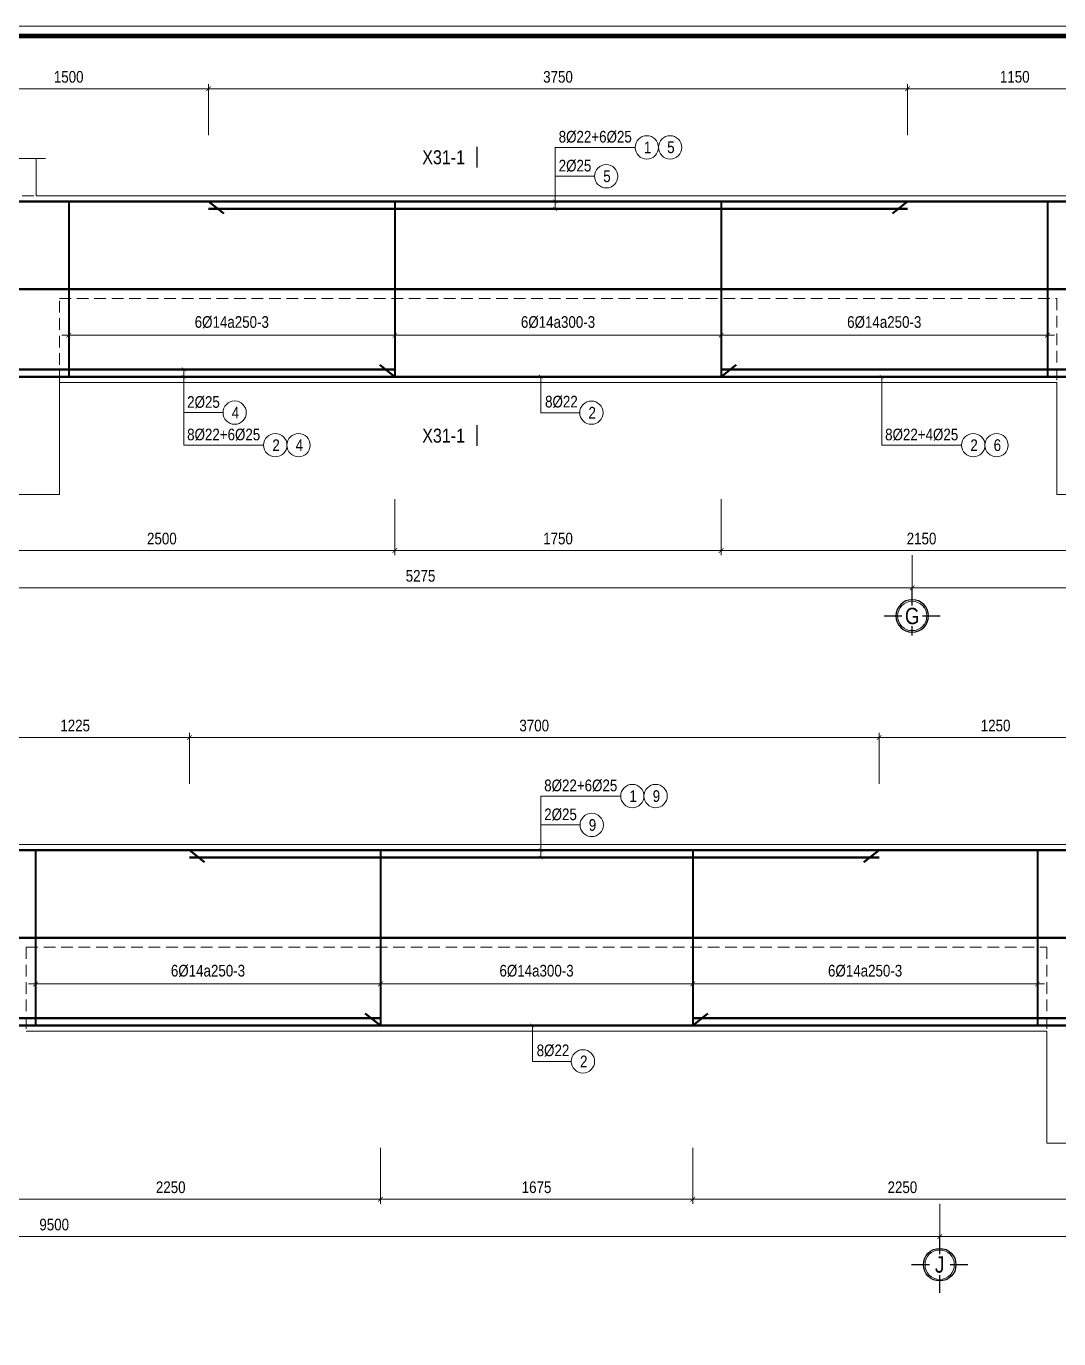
# Model space of a CAD drawing. Header units: millimetres. Extents: x 3014920 to 3563667, y -1638653 to -1356471.
# Drawn here: x 3412746 to 3418285, y -1593352 to -1586316 of the extents above; entities that cross this region are included whole.
import ezdxf
from ezdxf.enums import TextEntityAlignment as Align
from ezdxf.xclip import XClip

# ---------------------------------------------------------------- set-up
doc = ezdxf.new("R2010")
doc.units = ezdxf.units.MM
doc.header["$MEASUREMENT"] = 0
doc.header["$XCLIPFRAME"] = 0
doc.header["$PDMODE"] = 2
doc.linetypes.add('HIDDEN', pattern=[0.375, 0.25, -0.125])
doc.layers.get('0').update_dxf_attribs({"lineweight": 9})
doc.layers.get('Defpoints').update_dxf_attribs({"color": 10, "lineweight": 0})
for name, color, linetype, lineweight in [('2', 2, 'Continuous', 20), ('CDAI', 21, 'Continuous', 40), ('CTHEP', 50, 'Continuous', 50), ('DBAO', 90, 'Continuous', 13), ('DGIONG', 130, 'Continuous', 13), ('KTH', 154, 'Continuous', 9), ('Net khuat', 8, 'HIDDEN', 13), ('TEXT', 7, 'Continuous', 15)]:
    doc.layers.add(name, color=color, linetype=linetype, lineweight=lineweight)
doc.layers.add('8', color=8, linetype='Continuous')
doc.styles.add('HELVECONDENSE', font='VHELVCN_0.TTF')
doc.styles.add('Star-HelCon', font='VHELVCN_0.TTF')
doc.styles.add('TTP-HelCon', font='VHELVCN_0.TTF')
doc.styles.add('VNI-HELVE-CONDENSE', font='VHELVCN_0.TTF')
doc.dimstyles.new('kc-25', dxfattribs={"dimtxt": 62.5, "dimasz": 20, "dimexe": 20, "dimexo": 50, "dimgap": 25, "dimtad": 3, "dimdec": 0, "dimzin": 0, "dimdsep": 46, "dimtxsty": 'VNI-HELVE-CONDENSE', "dimblk": 'DIM', "dimcen": 2.5, "dimclrd": 256, "dimclre": 154, "dimclrt": 7, "dimaunit": 1, "dimadec": 0, "dimazin": 0, "dimtfac": 1, "dimtdec": 0, "dimtix": 1, "dimtmove": 0, "dimatfit": 3, "dimldrblk": 'DOT', "dimfxl": 1, "dimtolj": 1, "dimtzin": 0, "dimarcsym": 0})
doc.dimstyles.new('TTP-25', dxfattribs={"dimscale": 25, "dimtxt": 2.5, "dimasz": 1, "dimexe": 1, "dimexo": 1, "dimgap": 0.09, "dimtad": 0, "dimdec": 4, "dimrnd": 1, "dimzin": 9, "dimdsep": 46, "dimtxsty": 'TTP-HelCon', "dimblk": 'ARCHTICK', "dimcen": 0.09, "dimdle": 1.5, "dimclrd": 256, "dimclre": 256, "dimclrt": 7, "dimadec": 0, "dimazin": 0, "dimtfac": 1, "dimtdec": 4, "dimtmove": 0, "dimatfit": 3, "dimldrblk": 'ARCHTICK', "dimfxl": 1, "dimtvp": 1, "dimtolj": 1, "dimtzin": 0, "dimarcsym": 0})

# ---------------------------------------------------------------- blocks, each defined once
blk = doc.blocks.new('_ArchTick')
at = {"color": 0, "linetype": 'ByBlock', "const_width": 0.15}
blk.add_lwpolyline([(-0.5, -0.5), (0.5, 0.5)], dxfattribs=at)
blk = doc.blocks.new('*D1345')
at = {"layer": 'Defpoints', "color": 0, "transparency": 16777216}
for p in [(18300, -1124), (19975, -1124), (19975, -1321.1)]:
    blk.add_point(p, dxfattribs=at)
at = {"layer": 'KTH', "lineweight": -2, "transparency": 16777216}
for p, q in [((18300, -1149), (18300, -1346.1)), ((19975, -1149), (19975, -1346.1)), ((18262.5, -1321.1), (20012.5, -1321.1))]:
    blk.add_line(p, q, dxfattribs=at)
at = {"layer": 'KTH', "lineweight": -2, "transparency": 16777216, "xscale": 25, "yscale": 25, "zscale": 25, "rotation": 180}
blk.add_blockref('_ArchTick', (18300, -1321.1), dxfattribs=at)
at = {"layer": 'KTH', "lineweight": -2, "transparency": 16777216, "xscale": 25, "yscale": 25, "zscale": 25}
blk.add_blockref('_ArchTick', (19975, -1321.1), dxfattribs=at)
at = {"layer": 'KTH', "color": 7, "transparency": 16777216, "insert": (19137.5, -1251.2), "char_height": 62.5, "attachment_point": 5, "style": 'TTP-HelCon'}
blk.add_mtext('\\A1;6Þ14a300-3', dxfattribs=at)
blk = doc.blocks.new('DIM')
h = blk.add_hatch(color=1)
h.paths.add_polyline_path([(0.49, 0.29, 1), (0.29, 0.49), (-0.19, 0), (0.19, 0)])
h.paths.add_polyline_path([(0.19, 0), (-0.19, 0), (-0.49, -0.29, 1), (-0.29, -0.49)])
at = {"color": 9}
for p, q in [((-0.19, 0), (-1.5, 0)), ((0.19, 0), (1.5, 0))]:
    blk.add_line(p, q, dxfattribs=at)
at = {"color": 1}
for p, q in [((-0.49, -0.29), (0.29, 0.49)), ((-0.29, -0.49), (0.49, 0.29)), ((-0.19, 0), (0.19, 0))]:
    blk.add_line(p, q, dxfattribs=at)
blk.add_arc((-0.39, -0.39), 0.138, 135, 315, dxfattribs=at)
blk = doc.blocks.new('*D1357')
at = {"layer": 'Defpoints', "color": 0, "transparency": 16777216}
for p in [(25, -2174), (2525, -2174), (2525, -2475)]:
    blk.add_point(p, dxfattribs=at)
at = {"layer": 'KTH', "lineweight": -2, "transparency": 16777216}
for p, q in [((25, -2199), (25, -2500)), ((2525, -2199), (2525, -2500)), ((-12.5, -2475), (2562.5, -2475))]:
    blk.add_line(p, q, dxfattribs=at)
at = {"layer": 'KTH', "lineweight": -2, "transparency": 16777216, "xscale": 25, "yscale": 25, "zscale": 25, "rotation": 180}
blk.add_blockref('_ArchTick', (25, -2475), dxfattribs=at)
at = {"layer": 'KTH', "lineweight": -2, "transparency": 16777216, "xscale": 25, "yscale": 25, "zscale": 25}
blk.add_blockref('_ArchTick', (2525, -2475), dxfattribs=at)
at = {"layer": 'KTH', "color": 7, "transparency": 16777216, "insert": (1275, -2411.2), "char_height": 62.5, "attachment_point": 5, "style": 'TTP-HelCon'}
blk.add_mtext('\\A1;2500', dxfattribs=at)
blk = doc.blocks.new('*D1373')
at = {"layer": 'Defpoints', "color": 0, "transparency": 16777216}
for p in [(19975, -2174), (22225, -2174), (22225, -2475)]:
    blk.add_point(p, dxfattribs=at)
at = {"layer": 'KTH', "lineweight": -2, "transparency": 16777216}
for p, q in [((19975, -2199), (19975, -2500)), ((22225, -2199), (22225, -2500)), ((19937.5, -2475), (22262.5, -2475))]:
    blk.add_line(p, q, dxfattribs=at)
at = {"layer": 'KTH', "lineweight": -2, "transparency": 16777216, "xscale": 25, "yscale": 25, "zscale": 25, "rotation": 180}
blk.add_blockref('_ArchTick', (19975, -2475), dxfattribs=at)
at = {"layer": 'KTH', "lineweight": -2, "transparency": 16777216, "xscale": 25, "yscale": 25, "zscale": 25}
blk.add_blockref('_ArchTick', (22225, -2475), dxfattribs=at)
at = {"layer": 'KTH', "color": 7, "transparency": 16777216, "insert": (21100, -2411.2), "char_height": 62.5, "attachment_point": 5, "style": 'TTP-HelCon'}
blk.add_mtext('\\A1;2250', dxfattribs=at)
blk = doc.blocks.new('*D1381')
at = {"layer": 'Defpoints', "color": 0, "transparency": 16777216}
for p in [(21300, -2475), (27500, -2475), (27500, -2675)]:
    blk.add_point(p, dxfattribs=at)
at = {"layer": 'KTH', "lineweight": -2, "transparency": 16777216}
for p, q in [((21300, -2500), (21300, -2700)), ((27500, -2500), (27500, -2700)), ((21262.5, -2675), (27537.5, -2675))]:
    blk.add_line(p, q, dxfattribs=at)
at = {"layer": 'KTH', "lineweight": -2, "transparency": 16777216, "xscale": 25, "yscale": 25, "zscale": 25, "rotation": 180}
blk.add_blockref('_ArchTick', (21300, -2675), dxfattribs=at)
at = {"layer": 'KTH', "lineweight": -2, "transparency": 16777216, "xscale": 25, "yscale": 25, "zscale": 25}
blk.add_blockref('_ArchTick', (27500, -2675), dxfattribs=at)
at = {"layer": 'KTH', "color": 7, "transparency": 16777216, "insert": (24400, -2611.2), "char_height": 62.5, "attachment_point": 5, "style": 'TTP-HelCon'}
blk.add_mtext('\\A1;6200', dxfattribs=at)
blk = doc.blocks.new('dau truc')
blk.add_circle((0, 0), 180)
at = {"layer": '8'}
for p, q in [((0, 127), (0, 345)), ((-127, 0), (-345, 0)), ((0, -345), (0, -127)), ((345, 0), (127, 0))]:
    blk.add_line(p, q, dxfattribs=at)
blk.add_circle((0, 0), 200, dxfattribs=at)
at = {"layer": 'TEXT', "style": 'HELVECONDENSE'}
blk.add_attdef('A', text='', height=233, dxfattribs=at).set_placement((0, 0), align=Align.MIDDLE)
blk = doc.blocks.new('*D1382')
at = {"layer": 'Defpoints', "color": 0, "transparency": 16777216}
for p in [(11800, -2475), (21300, -2475), (11800, -2675)]:
    blk.add_point(p, dxfattribs=at)
at = {"layer": 'KTH', "lineweight": -2, "transparency": 16777216}
for p, q in [((11800, -2500), (11800, -2700)), ((21300, -2500), (21300, -2700)), ((21337.5, -2675), (11762.5, -2675))]:
    blk.add_line(p, q, dxfattribs=at)
at = {"layer": 'KTH', "lineweight": -2, "transparency": 16777216, "xscale": 25, "yscale": 25, "zscale": 25, "rotation": 180}
blk.add_blockref('_ArchTick', (11800, -2675), dxfattribs=at)
at = {"layer": 'KTH', "lineweight": -2, "transparency": 16777216, "xscale": 25, "yscale": 25, "zscale": 25}
blk.add_blockref('_ArchTick', (21300, -2675), dxfattribs=at)
at = {"layer": 'KTH', "color": 7, "transparency": 16777216, "insert": (16550, -2611.2), "char_height": 62.5, "attachment_point": 5, "style": 'TTP-HelCon'}
blk.add_mtext('\\A1;9500', dxfattribs=at)
blk = doc.blocks.new('*D1383')
at = {"layer": 'Defpoints', "color": 0, "transparency": 16777216}
for p in [(5300, -2475), (11800, -2475), (11800, -2675)]:
    blk.add_point(p, dxfattribs=at)
at = {"layer": 'KTH', "lineweight": -2, "transparency": 16777216}
for p, q in [((5300, -2500), (5300, -2700)), ((11800, -2500), (11800, -2700)), ((5262.5, -2675), (11837.5, -2675))]:
    blk.add_line(p, q, dxfattribs=at)
at = {"layer": 'KTH', "lineweight": -2, "transparency": 16777216, "xscale": 25, "yscale": 25, "zscale": 25, "rotation": 180}
blk.add_blockref('_ArchTick', (5300, -2675), dxfattribs=at)
at = {"layer": 'KTH', "lineweight": -2, "transparency": 16777216, "xscale": 25, "yscale": 25, "zscale": 25}
blk.add_blockref('_ArchTick', (11800, -2675), dxfattribs=at)
at = {"layer": 'KTH', "color": 7, "transparency": 16777216, "insert": (8550, -2611.2), "char_height": 62.5, "attachment_point": 5, "style": 'TTP-HelCon'}
blk.add_mtext('\\A1;6500', dxfattribs=at)
blk = doc.blocks.new('*D1384')
at = {"layer": 'Defpoints', "color": 0, "transparency": 16777216}
for p in [(25, -2475), (5300, -2475), (25, -2675)]:
    blk.add_point(p, dxfattribs=at)
at = {"layer": 'KTH', "lineweight": -2, "transparency": 16777216}
for p, q in [((25, -2500), (25, -2700)), ((5300, -2500), (5300, -2700)), ((5337.5, -2675), (-12.5, -2675))]:
    blk.add_line(p, q, dxfattribs=at)
at = {"layer": 'KTH', "lineweight": -2, "transparency": 16777216, "xscale": 25, "yscale": 25, "zscale": 25, "rotation": 180}
blk.add_blockref('_ArchTick', (25, -2675), dxfattribs=at)
at = {"layer": 'KTH', "lineweight": -2, "transparency": 16777216, "xscale": 25, "yscale": 25, "zscale": 25}
blk.add_blockref('_ArchTick', (5300, -2675), dxfattribs=at)
at = {"layer": 'KTH', "color": 7, "transparency": 16777216, "insert": (2662.5, -2611.2), "char_height": 62.5, "attachment_point": 5, "style": 'TTP-HelCon'}
blk.add_mtext('\\A1;5275', dxfattribs=at)
blk = doc.blocks.new('*D1385')
at = {"layer": 'Defpoints', "color": 0, "transparency": 16777216}
for p in [(2525, -2174), (4275, -2174), (2525, -2475)]:
    blk.add_point(p, dxfattribs=at)
at = {"layer": 'KTH', "lineweight": -2, "transparency": 16777216}
for p, q in [((2525, -2199), (2525, -2500)), ((4275, -2199), (4275, -2500)), ((4312.5, -2475), (2487.5, -2475))]:
    blk.add_line(p, q, dxfattribs=at)
at = {"layer": 'KTH', "lineweight": -2, "transparency": 16777216, "xscale": 25, "yscale": 25, "zscale": 25, "rotation": 180}
blk.add_blockref('_ArchTick', (2525, -2475), dxfattribs=at)
at = {"layer": 'KTH', "lineweight": -2, "transparency": 16777216, "xscale": 25, "yscale": 25, "zscale": 25}
blk.add_blockref('_ArchTick', (4275, -2475), dxfattribs=at)
at = {"layer": 'KTH', "color": 7, "transparency": 16777216, "insert": (3400, -2411.2), "char_height": 62.5, "attachment_point": 5, "style": 'TTP-HelCon'}
blk.add_mtext('\\A1;1750', dxfattribs=at)
blk = doc.blocks.new('*D1386')
at = {"layer": 'Defpoints', "color": 0, "transparency": 16777216}
for p in [(4275, -2174), (6425, -2174), (4275, -2475)]:
    blk.add_point(p, dxfattribs=at)
at = {"layer": 'KTH', "lineweight": -2, "transparency": 16777216}
for p, q in [((4275, -2199), (4275, -2500)), ((6425, -2199), (6425, -2500)), ((6462.5, -2475), (4237.5, -2475))]:
    blk.add_line(p, q, dxfattribs=at)
at = {"layer": 'KTH', "lineweight": -2, "transparency": 16777216, "xscale": 25, "yscale": 25, "zscale": 25, "rotation": 180}
blk.add_blockref('_ArchTick', (4275, -2475), dxfattribs=at)
at = {"layer": 'KTH', "lineweight": -2, "transparency": 16777216, "xscale": 25, "yscale": 25, "zscale": 25}
blk.add_blockref('_ArchTick', (6425, -2475), dxfattribs=at)
at = {"layer": 'KTH', "color": 7, "transparency": 16777216, "insert": (5350, -2411.2), "char_height": 62.5, "attachment_point": 5, "style": 'TTP-HelCon'}
blk.add_mtext('\\A1;2150', dxfattribs=at)
blk = doc.blocks.new('*D1391')
at = {"layer": 'Defpoints', "color": 0, "transparency": 16777216}
for p in [(18300, -2174), (19975, -2174), (19975, -2475)]:
    blk.add_point(p, dxfattribs=at)
at = {"layer": 'KTH', "lineweight": -2, "transparency": 16777216}
for p, q in [((18300, -2199), (18300, -2500)), ((19975, -2199), (19975, -2500)), ((18262.5, -2475), (20012.5, -2475))]:
    blk.add_line(p, q, dxfattribs=at)
at = {"layer": 'KTH', "lineweight": -2, "transparency": 16777216, "xscale": 25, "yscale": 25, "zscale": 25, "rotation": 180}
blk.add_blockref('_ArchTick', (18300, -2475), dxfattribs=at)
at = {"layer": 'KTH', "lineweight": -2, "transparency": 16777216, "xscale": 25, "yscale": 25, "zscale": 25}
blk.add_blockref('_ArchTick', (19975, -2475), dxfattribs=at)
at = {"layer": 'KTH', "color": 7, "transparency": 16777216, "insert": (19137.5, -2411.2), "char_height": 62.5, "attachment_point": 5, "style": 'TTP-HelCon'}
blk.add_mtext('\\A1;1675', dxfattribs=at)
blk = doc.blocks.new('*D1392')
at = {"layer": 'Defpoints', "color": 0, "transparency": 16777216}
for p in [(16050, -2174), (18300, -2174), (18300, -2475)]:
    blk.add_point(p, dxfattribs=at)
at = {"layer": 'KTH', "lineweight": -2, "transparency": 16777216}
for p, q in [((16050, -2199), (16050, -2500)), ((18300, -2199), (18300, -2500)), ((16012.5, -2475), (18337.5, -2475))]:
    blk.add_line(p, q, dxfattribs=at)
at = {"layer": 'KTH', "lineweight": -2, "transparency": 16777216, "xscale": 25, "yscale": 25, "zscale": 25, "rotation": 180}
blk.add_blockref('_ArchTick', (16050, -2475), dxfattribs=at)
at = {"layer": 'KTH', "lineweight": -2, "transparency": 16777216, "xscale": 25, "yscale": 25, "zscale": 25}
blk.add_blockref('_ArchTick', (18300, -2475), dxfattribs=at)
at = {"layer": 'KTH', "color": 7, "transparency": 16777216, "insert": (17175, -2411.2), "char_height": 62.5, "attachment_point": 5, "style": 'TTP-HelCon'}
blk.add_mtext('\\A1;2250', dxfattribs=at)
blk = doc.blocks.new('*D1396')
at = {"layer": 'Defpoints', "color": 0, "transparency": 16777216}
for p in [(2525, -1124), (4275, -1124), (4275, -1321.1)]:
    blk.add_point(p, dxfattribs=at)
at = {"layer": 'KTH', "lineweight": -2, "transparency": 16777216}
for p, q in [((2525, -1149), (2525, -1346.1)), ((4275, -1149), (4275, -1346.1)), ((2487.5, -1321.1), (4312.5, -1321.1))]:
    blk.add_line(p, q, dxfattribs=at)
at = {"layer": 'KTH', "lineweight": -2, "transparency": 16777216, "xscale": 25, "yscale": 25, "zscale": 25, "rotation": 180}
blk.add_blockref('_ArchTick', (2525, -1321.1), dxfattribs=at)
at = {"layer": 'KTH', "lineweight": -2, "transparency": 16777216, "xscale": 25, "yscale": 25, "zscale": 25}
blk.add_blockref('_ArchTick', (4275, -1321.1), dxfattribs=at)
at = {"layer": 'KTH', "color": 7, "transparency": 16777216, "insert": (3400, -1251.2), "char_height": 62.5, "attachment_point": 5, "style": 'TTP-HelCon'}
blk.add_mtext('\\A1;6Þ14a300-3', dxfattribs=at)
blk = doc.blocks.new('*D1397')
at = {"layer": 'Defpoints', "color": 0, "transparency": 16777216}
for p in [(775, -1124), (2525, -1124), (775, -1321.1)]:
    blk.add_point(p, dxfattribs=at)
at = {"layer": 'KTH', "lineweight": -2, "transparency": 16777216}
for p, q in [((775, -1149), (775, -1346.1)), ((2525, -1149), (2525, -1346.1)), ((2562.5, -1321.1), (737.5, -1321.1))]:
    blk.add_line(p, q, dxfattribs=at)
at = {"layer": 'KTH', "lineweight": -2, "transparency": 16777216, "xscale": 25, "yscale": 25, "zscale": 25, "rotation": 180}
blk.add_blockref('_ArchTick', (775, -1321.1), dxfattribs=at)
at = {"layer": 'KTH', "lineweight": -2, "transparency": 16777216, "xscale": 25, "yscale": 25, "zscale": 25}
blk.add_blockref('_ArchTick', (2525, -1321.1), dxfattribs=at)
at = {"layer": 'KTH', "color": 7, "transparency": 16777216, "insert": (1650, -1251.2), "char_height": 62.5, "attachment_point": 5, "style": 'TTP-HelCon'}
blk.add_mtext('\\A1;6Þ14a250-3', dxfattribs=at)
blk = doc.blocks.new('*D1398')
at = {"layer": 'Defpoints', "color": 0, "transparency": 16777216}
for p in [(4275, -1124), (6025, -1124), (6025, -1321.1)]:
    blk.add_point(p, dxfattribs=at)
at = {"layer": 'KTH', "lineweight": -2, "transparency": 16777216}
for p, q in [((4275, -1149), (4275, -1346.1)), ((6025, -1149), (6025, -1346.1)), ((4237.5, -1321.1), (6062.5, -1321.1))]:
    blk.add_line(p, q, dxfattribs=at)
at = {"layer": 'KTH', "lineweight": -2, "transparency": 16777216, "xscale": 25, "yscale": 25, "zscale": 25, "rotation": 180}
blk.add_blockref('_ArchTick', (4275, -1321.1), dxfattribs=at)
at = {"layer": 'KTH', "lineweight": -2, "transparency": 16777216, "xscale": 25, "yscale": 25, "zscale": 25}
blk.add_blockref('_ArchTick', (6025, -1321.1), dxfattribs=at)
at = {"layer": 'KTH', "color": 7, "transparency": 16777216, "insert": (5150, -1251.2), "char_height": 62.5, "attachment_point": 5, "style": 'TTP-HelCon'}
blk.add_mtext('\\A1;6Þ14a250-3', dxfattribs=at)
blk = doc.blocks.new('*D1399')
at = {"layer": 'Defpoints', "color": 0, "transparency": 16777216}
for p in [(1525, 0), (25, -274), (1525, -274)]:
    blk.add_point(p, dxfattribs=at)
at = {"layer": 'KTH', "lineweight": -2, "transparency": 16777216}
for p, q in [((-12.5, 0), (1562.5, 0)), ((25, -249), (25, 25)), ((1525, -249), (1525, 25))]:
    blk.add_line(p, q, dxfattribs=at)
at = {"layer": 'KTH', "lineweight": -2, "transparency": 16777216, "xscale": 25, "yscale": 25, "zscale": 25, "rotation": 180}
blk.add_blockref('_ArchTick', (25, 0), dxfattribs=at)
at = {"layer": 'KTH', "lineweight": -2, "transparency": 16777216, "xscale": 25, "yscale": 25, "zscale": 25}
blk.add_blockref('_ArchTick', (1525, 0), dxfattribs=at)
at = {"layer": 'KTH', "color": 7, "transparency": 16777216, "insert": (775, 63.8), "char_height": 62.5, "attachment_point": 5, "style": 'TTP-HelCon'}
blk.add_mtext('\\A1;1500', dxfattribs=at)
blk = doc.blocks.new('*D1400')
at = {"layer": 'Defpoints', "color": 0, "transparency": 16777216}
for p in [(1525, 0), (1525, -274), (5275, -274)]:
    blk.add_point(p, dxfattribs=at)
at = {"layer": 'KTH', "lineweight": -2, "transparency": 16777216}
for p, q in [((5312.5, 0), (1487.5, 0)), ((1525, -249), (1525, 25)), ((5275, -249), (5275, 25))]:
    blk.add_line(p, q, dxfattribs=at)
at = {"layer": 'KTH', "lineweight": -2, "transparency": 16777216, "xscale": 25, "yscale": 25, "zscale": 25, "rotation": 180}
blk.add_blockref('_ArchTick', (1525, 0), dxfattribs=at)
at = {"layer": 'KTH', "lineweight": -2, "transparency": 16777216, "xscale": 25, "yscale": 25, "zscale": 25}
blk.add_blockref('_ArchTick', (5275, 0), dxfattribs=at)
at = {"layer": 'KTH', "color": 7, "transparency": 16777216, "insert": (3400, 63.8), "char_height": 62.5, "attachment_point": 5, "style": 'TTP-HelCon'}
blk.add_mtext('\\A1;3750', dxfattribs=at)
blk = doc.blocks.new('*D1401')
at = {"layer": 'Defpoints', "color": 0, "transparency": 16777216}
for p in [(5275, 0), (5275, -274), (6425, -274)]:
    blk.add_point(p, dxfattribs=at)
at = {"layer": 'KTH', "lineweight": -2, "transparency": 16777216}
for p, q in [((6462.5, 0), (5237.5, 0)), ((5275, -249), (5275, 25)), ((6425, -249), (6425, 25))]:
    blk.add_line(p, q, dxfattribs=at)
at = {"layer": 'KTH', "lineweight": -2, "transparency": 16777216, "xscale": 25, "yscale": 25, "zscale": 25, "rotation": 180}
blk.add_blockref('_ArchTick', (5275, 0), dxfattribs=at)
at = {"layer": 'KTH', "lineweight": -2, "transparency": 16777216, "xscale": 25, "yscale": 25, "zscale": 25}
blk.add_blockref('_ArchTick', (6425, 0), dxfattribs=at)
at = {"layer": 'KTH', "color": 7, "transparency": 16777216, "insert": (5850, 63.8), "char_height": 62.5, "attachment_point": 5, "style": 'TTP-HelCon'}
blk.add_mtext('\\A1;1150', dxfattribs=at)
blk = doc.blocks.new('*D1407')
at = {"layer": 'Defpoints', "color": 0, "transparency": 16777216}
for p in [(16450, -1124), (18300, -1124), (16450, -1321.1)]:
    blk.add_point(p, dxfattribs=at)
at = {"layer": 'KTH', "lineweight": -2, "transparency": 16777216}
for p, q in [((16450, -1149), (16450, -1346.1)), ((18300, -1149), (18300, -1346.1)), ((18337.5, -1321.1), (16412.5, -1321.1))]:
    blk.add_line(p, q, dxfattribs=at)
at = {"layer": 'KTH', "lineweight": -2, "transparency": 16777216, "xscale": 25, "yscale": 25, "zscale": 25, "rotation": 180}
blk.add_blockref('_ArchTick', (16450, -1321.1), dxfattribs=at)
at = {"layer": 'KTH', "lineweight": -2, "transparency": 16777216, "xscale": 25, "yscale": 25, "zscale": 25}
blk.add_blockref('_ArchTick', (18300, -1321.1), dxfattribs=at)
at = {"layer": 'KTH', "color": 7, "transparency": 16777216, "insert": (17375, -1251.2), "char_height": 62.5, "attachment_point": 5, "style": 'TTP-HelCon'}
blk.add_mtext('\\A1;6Þ14a250-3', dxfattribs=at)
blk = doc.blocks.new('*D1408')
at = {"layer": 'Defpoints', "color": 0, "transparency": 16777216}
for p in [(19975, -1124), (21825, -1124), (21825, -1321.1)]:
    blk.add_point(p, dxfattribs=at)
at = {"layer": 'KTH', "lineweight": -2, "transparency": 16777216}
for p, q in [((19975, -1149), (19975, -1346.1)), ((21825, -1149), (21825, -1346.1)), ((19937.5, -1321.1), (21862.5, -1321.1))]:
    blk.add_line(p, q, dxfattribs=at)
at = {"layer": 'KTH', "lineweight": -2, "transparency": 16777216, "xscale": 25, "yscale": 25, "zscale": 25, "rotation": 180}
blk.add_blockref('_ArchTick', (19975, -1321.1), dxfattribs=at)
at = {"layer": 'KTH', "lineweight": -2, "transparency": 16777216, "xscale": 25, "yscale": 25, "zscale": 25}
blk.add_blockref('_ArchTick', (21825, -1321.1), dxfattribs=at)
at = {"layer": 'KTH', "color": 7, "transparency": 16777216, "insert": (20900, -1251.2), "char_height": 62.5, "attachment_point": 5, "style": 'TTP-HelCon'}
blk.add_mtext('\\A1;6Þ14a250-3', dxfattribs=at)
blk = doc.blocks.new('*D1412')
at = {"layer": 'Defpoints', "color": 0, "transparency": 16777216}
for p in [(17275, 0), (16050, -274), (17275, -274)]:
    blk.add_point(p, dxfattribs=at)
at = {"layer": 'KTH', "lineweight": -2, "transparency": 16777216}
for p, q in [((16012.5, 0), (17312.5, 0)), ((16050, -249), (16050, 25)), ((17275, -249), (17275, 25))]:
    blk.add_line(p, q, dxfattribs=at)
at = {"layer": 'KTH', "lineweight": -2, "transparency": 16777216, "xscale": 25, "yscale": 25, "zscale": 25, "rotation": 180}
blk.add_blockref('_ArchTick', (16050, 0), dxfattribs=at)
at = {"layer": 'KTH', "lineweight": -2, "transparency": 16777216, "xscale": 25, "yscale": 25, "zscale": 25}
blk.add_blockref('_ArchTick', (17275, 0), dxfattribs=at)
at = {"layer": 'KTH', "color": 7, "transparency": 16777216, "insert": (16662.5, 63.8), "char_height": 62.5, "attachment_point": 5, "style": 'TTP-HelCon'}
blk.add_mtext('\\A1;1225', dxfattribs=at)
blk = doc.blocks.new('*D1413')
at = {"layer": 'Defpoints', "color": 0, "transparency": 16777216}
for p in [(17275, 0), (17275, -274), (20975, -274)]:
    blk.add_point(p, dxfattribs=at)
at = {"layer": 'KTH', "lineweight": -2, "transparency": 16777216}
for p, q in [((21012.5, 0), (17237.5, 0)), ((17275, -249), (17275, 25)), ((20975, -249), (20975, 25))]:
    blk.add_line(p, q, dxfattribs=at)
at = {"layer": 'KTH', "lineweight": -2, "transparency": 16777216, "xscale": 25, "yscale": 25, "zscale": 25, "rotation": 180}
blk.add_blockref('_ArchTick', (17275, 0), dxfattribs=at)
at = {"layer": 'KTH', "lineweight": -2, "transparency": 16777216, "xscale": 25, "yscale": 25, "zscale": 25}
blk.add_blockref('_ArchTick', (20975, 0), dxfattribs=at)
at = {"layer": 'KTH', "color": 7, "transparency": 16777216, "insert": (19125, 63.8), "char_height": 62.5, "attachment_point": 5, "style": 'TTP-HelCon'}
blk.add_mtext('\\A1;3700', dxfattribs=at)
blk = doc.blocks.new('*D1414')
at = {"layer": 'Defpoints', "color": 0, "transparency": 16777216}
for p in [(20975, 0), (20975, -274), (22225, -274)]:
    blk.add_point(p, dxfattribs=at)
at = {"layer": 'KTH', "lineweight": -2, "transparency": 16777216}
for p, q in [((22262.5, 0), (20937.5, 0)), ((20975, -249), (20975, 25)), ((22225, -249), (22225, 25))]:
    blk.add_line(p, q, dxfattribs=at)
at = {"layer": 'KTH', "lineweight": -2, "transparency": 16777216, "xscale": 25, "yscale": 25, "zscale": 25, "rotation": 180}
blk.add_blockref('_ArchTick', (20975, 0), dxfattribs=at)
at = {"layer": 'KTH', "lineweight": -2, "transparency": 16777216, "xscale": 25, "yscale": 25, "zscale": 25}
blk.add_blockref('_ArchTick', (22225, 0), dxfattribs=at)
at = {"layer": 'KTH', "color": 7, "transparency": 16777216, "insert": (21600, 63.8), "char_height": 62.5, "attachment_point": 5, "style": 'TTP-HelCon'}
blk.add_mtext('\\A1;1250', dxfattribs=at)
blk = doc.blocks.new('MC')
at = {"layer": 'CTHEP', "const_width": 10, "elevation": 0}
blk.add_lwpolyline([(36.4, 150), (36.4, 0)], dxfattribs=at)
at = {"layer": 'TEXT', "style": 'TTP-HelCon'}
blk.add_attdef('A', text='', height=100, dxfattribs=at).set_placement((-50, 25.5), align=Align.RIGHT)
blk = doc.blocks.new('CHG_XX_Khung ten')
blk.add_lwpolyline([(15, 579), (826, 579), (826, 15), (15, 15)], close=True)
at = {"color": 4, "linetype": 'Continuous', "const_width": 1}
blk.add_lwpolyline([(17, 577), (824, 577), (824, 17), (17, 17)], close=True, dxfattribs=at)
blk = doc.blocks.new('2X-31')
at = {"layer": 'CDAI'}
for points in [[(775.00001, -604.00461), (775.00001, -1544.00461)], [(2525.00001, -604.00461), (2525.00001, -1544.00461)], [(4274.99999, -604.00461), (4274.99999, -1544.00461)], [(6024.99999, -604.00461), (6024.99999, -1544.00461)], [(16450.00017, -604.00461), (16450.00017, -1544.00461)], [(18300.00017, -604.00461), (18300.00017, -1544.00461)], [(19974.99999, -604.00461), (19974.99999, -1544.00461)], [(21824.99999, -604.00461), (21824.99999, -1544.00461)]]:
    blk.add_lwpolyline(points, dxfattribs=at)
at = {"layer": 'CTHEP'}
for p, q in [((1606.4259, -668.53011), (1525.00001, -604.00461)), ((5193.57409, -668.53011), (5274.99999, -604.00461)), ((17356.41857, -668.53011), (17274.99268, -604.00461)), ((20893.56694, -668.53011), (20974.99283, -604.00461)), ((56669.99316, -1074.0046), (103.16431, -1074.00461)), ((2443.57412, -1479.47911), (2525.00001, -1544.00461)), ((4356.42588, -1479.47911), (4274.99999, -1544.00461)), ((18218.57428, -1479.47911), (18300.00017, -1544.00461)), ((20056.42588, -1479.47911), (19974.99999, -1544.00461))]:
    blk.add_line(p, q, dxfattribs=at)
for points in [[(54.54176, -804.44405), (54.54176, -604.00461), (56669.99316, -604.00461), (56669.99316, -804.00461)], [(1525.00001, -644.00461), (5274.99999, -644.00461)], [(20974.99283, -644.00461), (17274.99268, -644.00461)], [(54.54176, -1544.00461), (56669.99316, -1544.0046), (56669.99316, -944.0046)], [(84.08351, -944.00461), (84.08351, -1504.00461), (2525.00001, -1504.00461)], [(12125, -1504.00461), (4274.99999, -1504.00461)], [(13800.00016, -1504.00461), (18300.00017, -1504.00461)], [(19974.99999, -1504.00461), (27925, -1504.00461)]]:
    blk.add_lwpolyline(points, dxfattribs=at)
at = {"layer": 'DBAO', "linetype": 'Continuous'}
for p, q in [((600, -374.00461), (600, -574.00461)), ((600, -574.00461), (6200, -574.00461)), ((16274.99267, -574.00461), (22000, -574.00461))]:
    blk.add_line(p, q, dxfattribs=at)
at = {"layer": 'DBAO'}
for points in [[(25, -1574.00461), (25, -2174.00461), (725, -2174.00461), (725, -1574.00461)], [(6074.99999, -1574.00461), (6074.99999, -2174.00461), (6774.99999, -2174.00461), (6774.99999, -1574.00461)], [(21874.99999, -1574.00461), (21874.99999, -2174.00461), (22574.99999, -2174.00461), (22574.99999, -1574.00461)]]:
    blk.add_lwpolyline(points, dxfattribs=at)
at = {"layer": 'DBAO', "linetype": 'Continuous', "flags": 128}
for points in [[(6074.99999, -1574.00461), (725, -1574.00461)], [(21874.99999, -1574.00461), (16400.00016, -1574.00461)]]:
    blk.add_lwpolyline(points, dxfattribs=at)
at = {"layer": 'DGIONG', "linetype": 'Continuous', "flags": 128}
blk.add_lwpolyline([(650, -374.00461), (400, -374.00461), (387.5, -408.34808), (362.5, -339.66114), (350, -374.00461), (100, -374.00461)], dxfattribs=at)
at = {"layer": 'DGIONG'}
for centre in [(3876.36734, -313.96328), (4001.36734, -313.96328), (19651.37466, -313.96328), (19776.37466, -313.96328), (3658.47784, -468.94428), (19433.48516, -468.94428), (1665.39242, -1735.88144), (3579.03117, -1736.04887), (19386.58106, -1736.04887), (1883.28192, -1910.15645), (2008.28192, -1910.15645), (5627.57742, -1910.15645), (5752.57742, -1910.15645)]:
    blk.add_circle(centre, 62.5, dxfattribs=at)
at = {"layer": 'Net khuat', "ltscale": 250}
for p, q in [((150, -574.00461), (600, -574.00461)), ((725.00001, -1574.00461), (725.00001, -1124.00461)), ((725.00001, -1124.00461), (6074.99999, -1124.00461)), ((6074.99999, -1124.00461), (6074.99999, -1574.00461)), ((16400.00017, -1124.00461), (21874.99999, -1124.00461)), ((16400.00017, -1124.00461), (16400.00017, -1574.00461)), ((21874.99999, -1124.00461), (21874.99999, -1574.00461))]:
    blk.add_line(p, q, dxfattribs=at)
ref = blk.add_blockref('MC', (2938.52808, -310.32506), dxfattribs=dict(xscale=-0.75, yscale=0.75, zscale=0.75, rotation=180))
ref.add_attrib('A', 'X31-1', dxfattribs={"layer": 'TEXT', "height": 75, "style": 'TTP-HelCon'}).set_placement((2901.02808, -404.45549), align=Align.RIGHT)
ref = blk.add_blockref('MC', (2938.52808, -1802.65633), dxfattribs=dict(xscale=-0.75, yscale=0.75, zscale=0.75, rotation=180))
ref.add_attrib('A', 'X31-1', dxfattribs={"layer": 'TEXT', "height": 75, "style": 'TTP-HelCon'}).set_placement((2901.02808, -1896.78676), align=Align.RIGHT)
at = {"layer": '2', "ltscale": 300}
ref = blk.add_blockref('dau truc', (5300, -2825.86914), dxfattribs=dict(at, xscale=-0.4367131295148283, yscale=0.4367131295148283, zscale=0.4367131294857245))
ref.add_attrib('A', 'G', dxfattribs={"layer": 'TEXT', "height": 87.5, "style": 'HELVECONDENSE'}).set_placement((5300, -2825.86914), align=Align.MIDDLE)
ref = blk.add_blockref('dau truc', (21300, -2825.86914), dxfattribs=dict(at, xscale=0.4367131295148283, yscale=0.4367131295148283, zscale=0.4367131295148283))
ref.add_attrib('A', 'J', dxfattribs={"layer": 'TEXT', "height": 87.5, "style": 'HELVECONDENSE'}).set_placement((21300, -2825.86914), align=Align.MIDDLE)
at = {"layer": 'TEXT', "style": 'TTP-HelCon'}
for s, p in [('8Þ22+6Þ25', (3403.55946, -288.11033, 0)), ('8Þ22+6Þ25', (19178.56678, -288.11033, 0)), ('2Þ25', (3403.55946, -443.09133, 0)), ('2Þ25', (19178.56678, -443.09133, 0)), ('2Þ25', (1410.47405, -1710.0285, 0)), ('8Þ22', (3330.54294, -1708.15181, 0)), ('8Þ22', (19138.09282, -1708.15181, 0)), ('8Þ22+6Þ25', (1410.47405, -1884.3035, 0)), ('8Þ22+4Þ25', (5154.76955, -1884.3035, 0))]:
    blk.add_text(s, height=62.5, dxfattribs=at).set_placement(p)
at = {"layer": 'TEXT', "style": 'Star-HelCon'}
for s, p in [('1', (3880.53401, -313.96328)), ('5', (4005.53401, -313.96328)), ('1', (19655.54133, -313.96328)), ('9', (19780.54133, -313.96328)), ('5', (3662.64451, -468.94428)), ('9', (19437.65183, -468.94428)), ('4', (1669.55909, -1735.88144)), ('2', (3583.19783, -1736.04887)), ('2', (19390.74772, -1736.04887)), ('2', (1887.44859, -1910.15645)), ('4', (2012.44859, -1910.15645)), ('2', (5631.74409, -1910.15645)), ('6', (5756.74409, -1910.15645))]:
    blk.add_text(s, height=62.5, dxfattribs=at).set_placement(p, align=Align.MIDDLE)
at = {"layer": 'KTH'}
for base, p1, p2, picture, middle in [((1525.00001, 0), (25, -274.00461), (1525.00001, -274.00461), '*D1399', (775, 63.83333)), ((17275.0076549761, 0), (16050.0039043026, -274.0046080451), (17275.0076549761, -274.0046080437), '*D1412', (16662.5057796393, 63.8333333333)), ((2525.00001, -2475.04887), (4274.99999, -2174.00461), (2525.00001, -2174.00461), '*D1385', (3400, -2411.21554)), ((4274.99999, -2475.04887), (6424.99999, -2174.00461), (4274.99999, -2174.00461), '*D1386', (5349.99999, -2411.21554)), ((11800, -2675.00461), (5300, -2475.04887), (11800, -2475.04887), '*D1383', (8550, -2611.17127)), ((27500, -2675.00461), (21300, -2475.04887), (27500, -2475.04887), '*D1381', (24400, -2611.17127))]:
    dim = blk.add_linear_dim(base=base, p1=p1, p2=p2, angle=180, dimstyle='TTP-25', override={"dimtmove": 1}, dxfattribs=at)
    dim.commit()
    dim.dimension.update_dxf_attribs({"geometry": picture, "text_midpoint": middle})
for base, p1, p2, picture, middle in [((1525.00001, 0), (5274.99999, -274.00461), (1525.00001, -274.00461), '*D1400', (3400, 63.83333)), ((5274.99999, 0), (6424.99625, -274.00461), (5274.99999, -274.00461), '*D1401', (5849.99812, 63.83333)), ((17275.00765, 0), (20975.00781, -274.00461), (17275.00765, -274.00461), '*D1413', (19125.00773, 63.83333)), ((20975.0078085824, 0), (22225.0115592559, -274.0046080451), (20975.0078085824, -274.0046080437), '*D1414', (21600.0096839191, 63.8333333333)), ((2525.00001, -2475.04887), (25, -2174.00461), (2525.00001, -2174.00461), '*D1357', (1275, -2411.21554)), ((18300.00017, -2475.04887), (16050.00016, -2174.00461), (18300.00017, -2174.00461), '*D1392', (17175.00017, -2411.21554)), ((19975.00033, -2475.04887), (18300.00017, -2174.00461), (19975.00033, -2174.00461), '*D1391', (19137.50025, -2411.21554)), ((22224.99999, -2475.04887), (19975.00033, -2174.00461), (22224.99999, -2174.00461), '*D1373', (21100.00016, -2411.21554)), ((25, -2675.00461), (5300, -2475.04887), (25, -2475.04887), '*D1384', (2662.5, -2611.17127)), ((11800, -2675.00461), (21300, -2475.04887), (11800, -2475.04887), '*D1382', (16550, -2611.17127))]:
    dim = blk.add_linear_dim(base=base, p1=p1, p2=p2, dimstyle='TTP-25', override={"dimtmove": 1}, dxfattribs=at)
    dim.commit()
    dim.dimension.update_dxf_attribs({"geometry": picture, "text_midpoint": middle})
for base, p1, p2, picture, middle in [((775.00001, -1321.14128), (2525.00001, -1124.00461), (775.00001, -1124.00461), '*D1397', (1650.00001, -1251.22461)), ((16450.00017, -1321.14128), (18299.99268, -1124.00461), (16450.00017, -1124.00461), '*D1407', (17374.99642, -1251.22461))]:
    dim = blk.add_linear_dim(base=base, p1=p1, p2=p2, angle=180, text='6Þ14a250-3', dimstyle='TTP-25', override={"dimtmove": 1}, dxfattribs=at)
    dim.commit()
    dim.dimension.update_dxf_attribs({"geometry": picture, "text_midpoint": middle})
for base, p1, p2, text, picture, middle in [((4274.99999, -1321.14128), (2525.00001, -1124.00461), (4274.99999, -1124.00461), '6Þ14a300-3', '*D1396', (3400, -1251.22461)), ((6024.99999, -1321.14128), (4274.99999, -1124.00461), (6024.99999, -1124.00461), '6Þ14a250-3', '*D1398', (5149.99999, -1251.22461)), ((19974.99999, -1321.14128), (18300.00017, -1124.00461), (19974.99999, -1124.00461), '6Þ14a300-3', '*D1345', (19137.50008, -1251.22461)), ((21824.99999, -1321.14128), (19975.00747, -1124.00461), (21824.99999, -1124.00461), '6Þ14a250-3', '*D1408', (20900.00373, -1251.22461))]:
    dim = blk.add_linear_dim(base=base, p1=p1, p2=p2, text=text, dimstyle='TTP-25', override={"dimtmove": 1}, dxfattribs=at)
    dim.commit()
    dim.dimension.update_dxf_attribs({"geometry": picture, "text_midpoint": middle})
at = {"layer": 'DGIONG'}
for points in [[(3385.04775, -604.00461), (3385.04743, -313.96328), (3813.86734, -313.96328)], [(19160.05507, -604.00461), (19160.05475, -313.96328), (19588.87466, -313.96328)], [(3385.04779, -644.00461), (3385.04743, -468.94428), (3595.97784, -468.94428)], [(19160.05511, -644.00461), (19160.05475, -468.94428), (19370.98516, -468.94428)], [(1391.96238, -1504.00461), (1391.96202, -1735.88144), (1602.89242, -1735.88144)], [(1391.96233, -1544.00461), (1391.96202, -1910.15645), (1820.78192, -1910.15645)], [(3307.53117, -1544.00461), (3307.5309, -1736.04887), (3516.53117, -1736.04887)], [(5136.25783, -1544.00461), (5136.25752, -1910.15645), (5565.07742, -1910.15645)], [(19115.08106, -1544.00461), (19115.08079, -1736.04887), (19324.08106, -1736.04887)]]:
    blk.add_leader(points, dimstyle='kc-25', override={"dimtad": 0, "dimldrblk": 'ArchTick', "dimfxl": 100, "dimarcsym": 1}, dxfattribs=at)

msp = doc.modelspace()

# ---------------------------------------------------------------- block references
at = {"layer": 'DBAO'}
ref = msp.add_blockref('2X-31', (3412199.15171, -1586651.37063), dxfattribs=at)
XClip(ref).set_block_clipping_path([(-1757.7944806947, -2931.1631830684), (16711.0354361646, 1213.7358208804)])
ref = msp.add_blockref('2X-31', (3396346.47636, -1590128.69447), dxfattribs=at)
XClip(ref).set_block_clipping_path([(15540.4105772206, -3895.1161533908), (32174.2594661765, 535.2512636671)])

# ---------------------------------------------------------------- next in the draw order: block references
at = {"color": 5, "xscale": 25.92478421704392, "yscale": 25.92478421704392, "zscale": 25.92478421704392}
msp.add_blockref('CHG_XX_Khung ten', (3411048.01083, -1601326.46106), dxfattribs=at)

doc.saveas('drawing.dxf')
